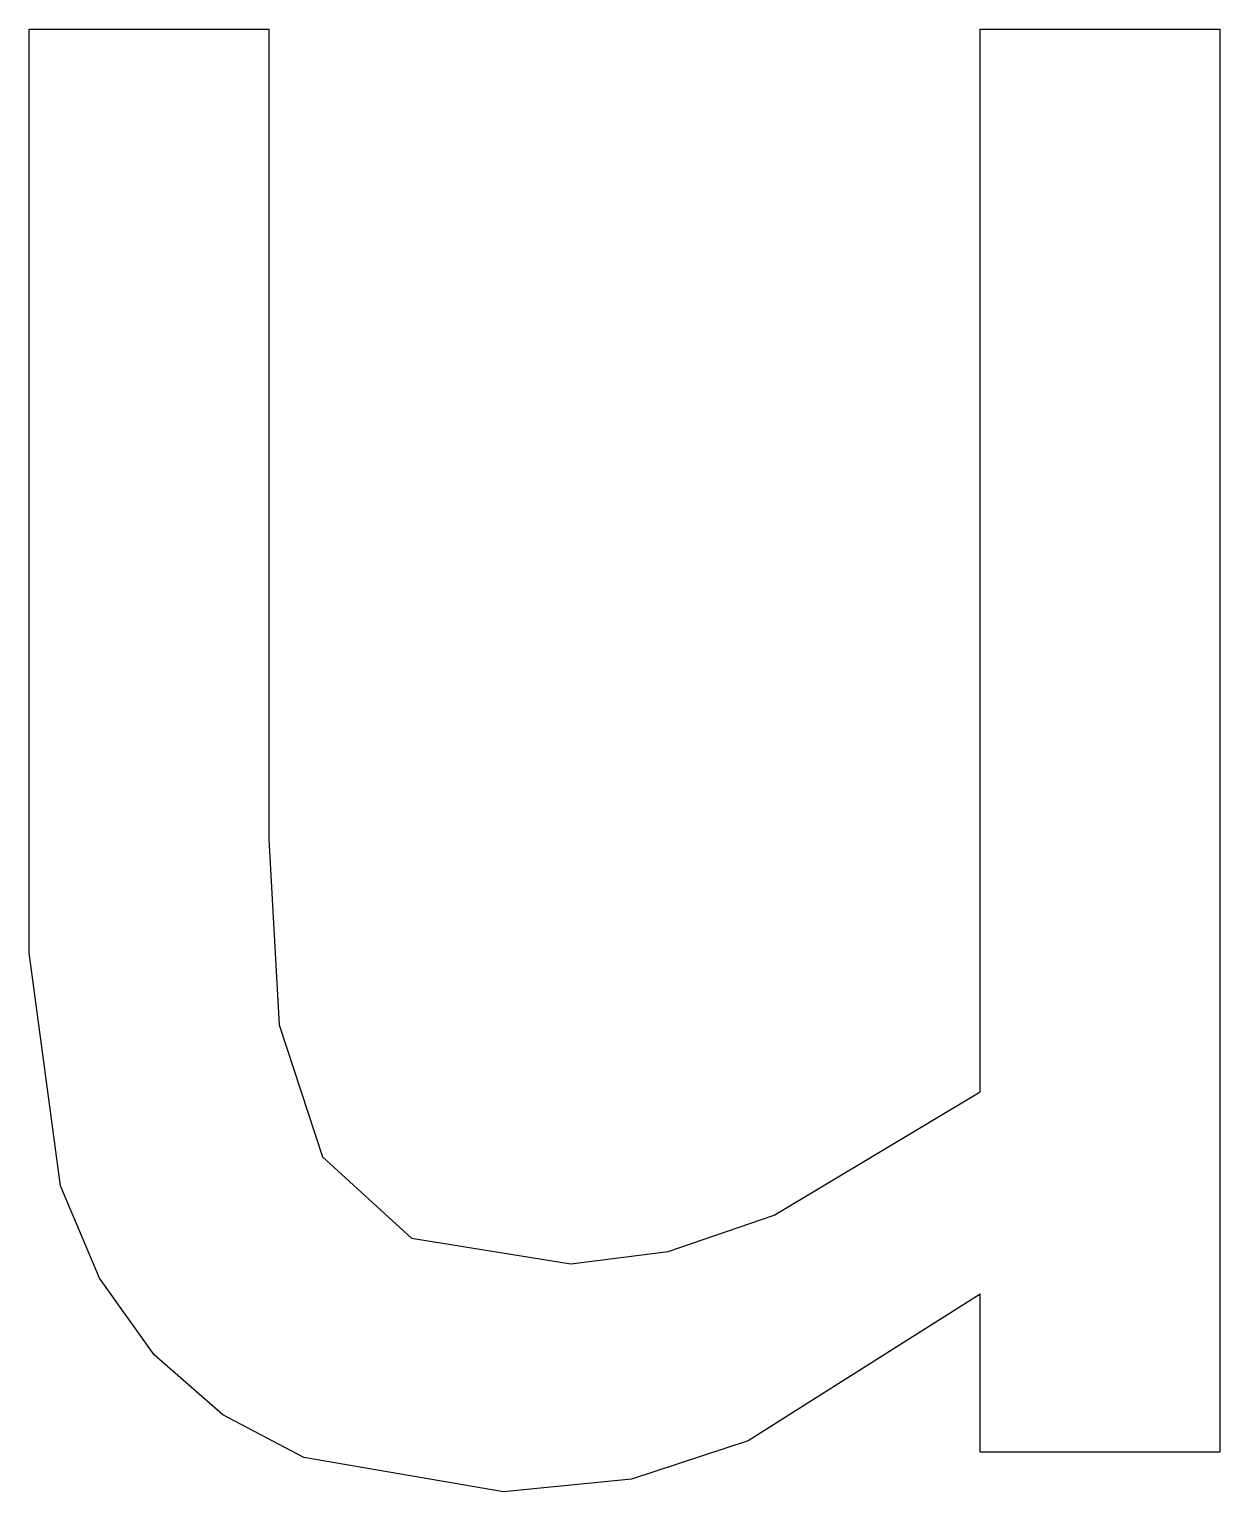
# Model space of a CAD drawing. Header units: metres. Extents: x -58 to 58, y 0 to 142.
import ezdxf

# ---------------------------------------------------------------- set-up
doc = ezdxf.new("R2010")
doc.units = ezdxf.units.M

msp = doc.modelspace()

# ---------------------------------------------------------------- linework, layer by layer
at = {"layer": 'COMPONENT0'}
for p, q in [((-57.61, 52.18), (-57.61, 141.62)), ((-57.61, 141.62), (-34.42, 141.62)), ((-34.42, 141.62), (-34.42, 63.16)), ((34.42, 38.74), (34.42, 141.62)), ((34.42, 141.62), (57.61, 141.62)), ((57.61, 141.62), (57.61, 3.82)), ((-34.42, 63.16), (-33.43, 45.21)), ((-54.59, 29.62), (-57.61, 52.18)), ((-33.43, 45.21), (-29.24, 32.44)), ((14.49, 26.77), (34.42, 38.74)), ((-29.24, 32.44), (-20.6, 24.55)), ((-50.81, 20.67), (-54.59, 29.62)), ((4.24, 23.25), (14.49, 26.77)), ((-20.6, 24.55), (-5.18, 22.08)), ((-5.18, 22.08), (4.24, 23.25)), ((-45.52, 13.26), (-50.81, 20.67)), ((34.42, 19.12), (11.97, 4.93)), ((34.42, 3.82), (34.42, 19.12)), ((-38.87, 7.46), (-45.52, 13.26)), ((-31.03, 3.32), (-38.87, 7.46)), ((11.97, 4.93), (0.68, 1.23)), ((-11.72, 0), (-31.03, 3.32)), ((57.61, 3.82), (34.42, 3.82)), ((0.68, 1.23), (-11.72, 0))]:
    msp.add_line(p, q, dxfattribs=at)

doc.saveas('drawing.dxf')
